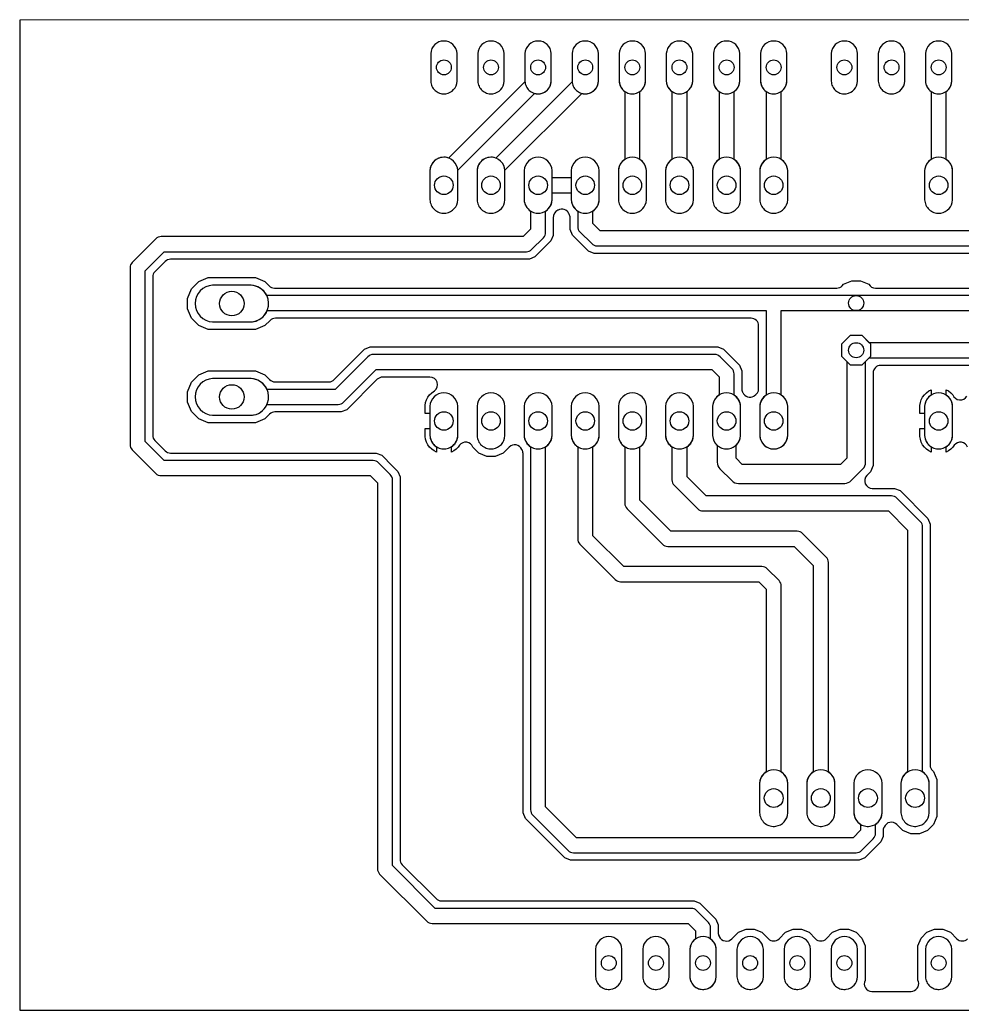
# Model space of a CAD drawing. Header units: millimetres. Extents: x 0 to 100, y 0 to 53.
# Drawn here: x 0 to 50.8, y 0 to 53.4 of the extents above; entities that cross this region are included whole.
import ezdxf

# ---------------------------------------------------------------- set-up
doc = ezdxf.new("R2010")
doc.units = ezdxf.units.MM

msp = doc.modelspace()

# ---------------------------------------------------------------- linework, layer by layer
at = {"layer": '16_copper'}
for points in [[(22.964, 49.384, 0.357806), (23.571, 50.054), (23.571, 51.546, 0.952081), (22.149, 51.546), (22.149, 50.054), (22.156, 49.984), (22.169, 49.916), (22.19, 49.849), (22.216, 49.784), (22.249, 49.723), (22.288, 49.665), (22.332, 49.611), (22.382, 49.561), (22.436, 49.517), (22.494, 49.478), (22.556, 49.445), (22.62, 49.418), (22.687, 49.398), (22.756, 49.384), (22.825, 49.378), (22.895, 49.378)], [(25.504, 49.384, 0.357806), (26.111, 50.054), (26.111, 51.546, 0.952081), (24.689, 51.546), (24.689, 50.054), (24.696, 49.984), (24.709, 49.916), (24.73, 49.849), (24.756, 49.784), (24.789, 49.723), (24.828, 49.665), (24.872, 49.611), (24.922, 49.561), (24.976, 49.517), (25.034, 49.478), (25.096, 49.445), (25.16, 49.418), (25.227, 49.398), (25.296, 49.384), (25.365, 49.378), (25.435, 49.378)], [(28.044, 49.384, 0.357806), (28.651, 50.054), (28.651, 51.546, 0.952081), (27.229, 51.546), (27.229, 50.054), (27.236, 49.984), (27.249, 49.916), (27.27, 49.849), (27.296, 49.784), (27.329, 49.723), (27.368, 49.665), (27.412, 49.611), (27.462, 49.561), (27.516, 49.517), (27.574, 49.478), (27.636, 49.445), (27.7, 49.418), (27.767, 49.398), (27.836, 49.384), (27.905, 49.378), (27.975, 49.378)], [(30.584, 49.384, 0.357806), (31.191, 50.054), (31.191, 51.546, 0.952081), (29.769, 51.546), (29.769, 50.054), (29.776, 49.984), (29.789, 49.916), (29.81, 49.849), (29.836, 49.784), (29.869, 49.723), (29.908, 49.665), (29.952, 49.611), (30.002, 49.561), (30.056, 49.517), (30.114, 49.478), (30.176, 49.445), (30.24, 49.418), (30.307, 49.398), (30.376, 49.384), (30.445, 49.378), (30.515, 49.378)], [(33.124, 49.384, 0.357806), (33.731, 50.054), (33.731, 51.546, 0.952081), (32.309, 51.546), (32.309, 50.054), (32.316, 49.984), (32.329, 49.916), (32.35, 49.849), (32.376, 49.784), (32.409, 49.723), (32.448, 49.665), (32.492, 49.611), (32.542, 49.561), (32.596, 49.517), (32.654, 49.478), (32.716, 49.445), (32.78, 49.418), (32.847, 49.398), (32.916, 49.384), (32.985, 49.378), (33.055, 49.378)], [(35.664, 49.384, 0.357806), (36.271, 50.054), (36.271, 51.546, 0.952081), (34.849, 51.546), (34.849, 50.054), (34.856, 49.984), (34.869, 49.916), (34.89, 49.849), (34.916, 49.784), (34.949, 49.723), (34.988, 49.665), (35.032, 49.611), (35.082, 49.561), (35.136, 49.517), (35.194, 49.478), (35.256, 49.445), (35.32, 49.418), (35.387, 49.398), (35.456, 49.384), (35.525, 49.378), (35.595, 49.378)], [(38.204, 49.384, 0.357806), (38.811, 50.054), (38.811, 51.546, 0.952081), (37.389, 51.546), (37.389, 50.054), (37.396, 49.984), (37.409, 49.916), (37.43, 49.849), (37.456, 49.784), (37.489, 49.723), (37.528, 49.665), (37.572, 49.611), (37.622, 49.561), (37.676, 49.517), (37.734, 49.478), (37.796, 49.445), (37.86, 49.418), (37.927, 49.398), (37.996, 49.384), (38.065, 49.378), (38.135, 49.378)], [(40.744, 49.384, 0.357806), (41.351, 50.054), (41.351, 51.546, 0.952081), (39.929, 51.546), (39.929, 50.054), (39.936, 49.984), (39.949, 49.916), (39.97, 49.849), (39.996, 49.784), (40.029, 49.723), (40.068, 49.665), (40.112, 49.611), (40.162, 49.561), (40.216, 49.517), (40.274, 49.478), (40.336, 49.445), (40.4, 49.418), (40.467, 49.398), (40.536, 49.384), (40.605, 49.378), (40.675, 49.378)], [(44.554, 49.384, 0.357806), (45.161, 50.054), (45.161, 51.546, 0.952081), (43.739, 51.546), (43.739, 50.054), (43.746, 49.984), (43.759, 49.916), (43.78, 49.849), (43.806, 49.784), (43.839, 49.723), (43.878, 49.665), (43.922, 49.611), (43.972, 49.561), (44.026, 49.517), (44.084, 49.478), (44.146, 49.445), (44.21, 49.418), (44.277, 49.398), (44.346, 49.384), (44.415, 49.378), (44.485, 49.378)], [(47.094, 49.384, 0.357806), (47.701, 50.054), (47.701, 51.546, 0.952081), (46.279, 51.546), (46.279, 50.054), (46.286, 49.984), (46.299, 49.916), (46.32, 49.849), (46.346, 49.784), (46.379, 49.723), (46.418, 49.665), (46.462, 49.611), (46.512, 49.561), (46.566, 49.517), (46.624, 49.478), (46.686, 49.445), (46.75, 49.418), (46.817, 49.398), (46.886, 49.384), (46.955, 49.378), (47.025, 49.378)], [(49.634, 49.384, 0.357806), (50.241, 50.054), (50.241, 51.546, 0.952081), (48.819, 51.546), (48.819, 50.054), (48.826, 49.984), (48.839, 49.916), (48.86, 49.849), (48.886, 49.784), (48.919, 49.723), (48.958, 49.665), (49.002, 49.611), (49.052, 49.561), (49.106, 49.517), (49.164, 49.478), (49.226, 49.445), (49.29, 49.418), (49.357, 49.398), (49.426, 49.384), (49.495, 49.378), (49.565, 49.378)], [(22.971, 42.949, 0.357806), (23.614, 43.659), (23.614, 45.241, 0.95208), (22.106, 45.241), (22.106, 43.659), (22.113, 43.585), (22.128, 43.513), (22.149, 43.442), (22.178, 43.373), (22.212, 43.308), (22.254, 43.246), (22.301, 43.189), (22.353, 43.137), (22.41, 43.09), (22.472, 43.048), (22.537, 43.014), (22.606, 42.985), (22.677, 42.964), (22.749, 42.949), (22.823, 42.942), (22.897, 42.942)], [(25.511, 42.949, 0.357806), (26.154, 43.659), (26.154, 45.241, 0.95208), (24.646, 45.241), (24.646, 43.659), (24.653, 43.585), (24.668, 43.513), (24.689, 43.442), (24.718, 43.373), (24.752, 43.308), (24.794, 43.246), (24.841, 43.189), (24.893, 43.137), (24.95, 43.09), (25.012, 43.048), (25.077, 43.014), (25.146, 42.985), (25.217, 42.964), (25.289, 42.949), (25.363, 42.942), (25.437, 42.942)], [(28.051, 42.949, 0.357806), (28.694, 43.659), (28.694, 45.241, 0.95208), (27.186, 45.241), (27.186, 43.659), (27.193, 43.585), (27.208, 43.513), (27.229, 43.442), (27.258, 43.373), (27.292, 43.308), (27.334, 43.246), (27.381, 43.189), (27.433, 43.137), (27.49, 43.09), (27.552, 43.048), (27.617, 43.014), (27.686, 42.985), (27.757, 42.964), (27.829, 42.949), (27.903, 42.942), (27.977, 42.942)], [(30.591, 42.949, 0.357806), (31.234, 43.659), (31.234, 45.241, 0.95208), (29.726, 45.241), (29.726, 43.659), (29.733, 43.585), (29.748, 43.513), (29.769, 43.442), (29.798, 43.373), (29.832, 43.308), (29.874, 43.246), (29.921, 43.189), (29.973, 43.137), (30.03, 43.09), (30.092, 43.048), (30.157, 43.014), (30.226, 42.985), (30.297, 42.964), (30.369, 42.949), (30.443, 42.942), (30.517, 42.942)], [(33.131, 42.949, 0.357806), (33.774, 43.659), (33.774, 45.241, 0.95208), (32.266, 45.241), (32.266, 43.659), (32.273, 43.585), (32.288, 43.513), (32.309, 43.442), (32.338, 43.373), (32.372, 43.308), (32.414, 43.246), (32.461, 43.189), (32.513, 43.137), (32.57, 43.09), (32.632, 43.048), (32.697, 43.014), (32.766, 42.985), (32.837, 42.964), (32.909, 42.949), (32.983, 42.942), (33.057, 42.942)], [(35.671, 42.949, 0.357806), (36.314, 43.659), (36.314, 45.241, 0.95208), (34.806, 45.241), (34.806, 43.659), (34.813, 43.585), (34.828, 43.513), (34.849, 43.442), (34.878, 43.373), (34.912, 43.308), (34.954, 43.246), (35.001, 43.189), (35.053, 43.137), (35.11, 43.09), (35.172, 43.048), (35.237, 43.014), (35.306, 42.985), (35.377, 42.964), (35.449, 42.949), (35.523, 42.942), (35.597, 42.942)], [(38.211, 42.949, 0.357806), (38.854, 43.659), (38.854, 45.241, 0.95208), (37.346, 45.241), (37.346, 43.659), (37.353, 43.585), (37.368, 43.513), (37.389, 43.442), (37.418, 43.373), (37.452, 43.308), (37.494, 43.246), (37.541, 43.189), (37.593, 43.137), (37.65, 43.09), (37.712, 43.048), (37.777, 43.014), (37.846, 42.985), (37.917, 42.964), (37.989, 42.949), (38.063, 42.942), (38.137, 42.942)], [(40.751, 42.949, 0.357806), (41.394, 43.659), (41.394, 45.241, 0.95208), (39.886, 45.241), (39.886, 43.659), (39.893, 43.585), (39.908, 43.513), (39.929, 43.442), (39.958, 43.373), (39.992, 43.308), (40.034, 43.246), (40.081, 43.189), (40.133, 43.137), (40.19, 43.09), (40.252, 43.048), (40.317, 43.014), (40.386, 42.985), (40.457, 42.964), (40.529, 42.949), (40.603, 42.942), (40.677, 42.942)], [(49.641, 42.949, 0.357806), (50.284, 43.659), (50.284, 45.241, 0.95208), (48.776, 45.241), (48.776, 43.659), (48.783, 43.585), (48.798, 43.513), (48.819, 43.442), (48.848, 43.373), (48.882, 43.308), (48.924, 43.246), (48.971, 43.189), (49.023, 43.137), (49.08, 43.09), (49.142, 43.048), (49.207, 43.014), (49.276, 42.985), (49.347, 42.964), (49.419, 42.949), (49.493, 42.942), (49.567, 42.942)], [(12.55, 37.092, 0.916332), (12.464, 39.065), (10.396, 39.065, 0.957292), (10.396, 37.084), (12.464, 37.084)], [(12.55, 32.062, 0.916332), (12.464, 34.036), (10.396, 34.036, 0.957292), (10.396, 32.055), (12.464, 32.055)], [(22.971, 30.249, 0.357806), (23.614, 30.959), (23.614, 32.541, 0.95208), (22.106, 32.541), (22.106, 30.959), (22.113, 30.885), (22.128, 30.813), (22.149, 30.742), (22.178, 30.673), (22.212, 30.608), (22.254, 30.546), (22.301, 30.489), (22.353, 30.437), (22.41, 30.39), (22.472, 30.348), (22.537, 30.314), (22.606, 30.285), (22.677, 30.264), (22.749, 30.249), (22.823, 30.242), (22.897, 30.242)], [(25.511, 30.249, 0.357806), (26.154, 30.959), (26.154, 32.541, 0.95208), (24.646, 32.541), (24.646, 30.959), (24.653, 30.885), (24.668, 30.813), (24.689, 30.742), (24.718, 30.673), (24.752, 30.608), (24.794, 30.546), (24.841, 30.489), (24.893, 30.437), (24.95, 30.39), (25.012, 30.348), (25.077, 30.314), (25.146, 30.285), (25.217, 30.264), (25.289, 30.249), (25.363, 30.242), (25.437, 30.242)], [(28.051, 30.249, 0.357806), (28.694, 30.959), (28.694, 32.541, 0.95208), (27.186, 32.541), (27.186, 30.959), (27.193, 30.885), (27.208, 30.813), (27.229, 30.742), (27.258, 30.673), (27.292, 30.608), (27.334, 30.546), (27.381, 30.489), (27.433, 30.437), (27.49, 30.39), (27.552, 30.348), (27.617, 30.314), (27.686, 30.285), (27.757, 30.264), (27.829, 30.249), (27.903, 30.242), (27.977, 30.242)], [(30.591, 30.249, 0.357806), (31.234, 30.959), (31.234, 32.541, 0.95208), (29.726, 32.541), (29.726, 30.959), (29.733, 30.885), (29.748, 30.813), (29.769, 30.742), (29.798, 30.673), (29.832, 30.608), (29.874, 30.546), (29.921, 30.489), (29.973, 30.437), (30.03, 30.39), (30.092, 30.348), (30.157, 30.314), (30.226, 30.285), (30.297, 30.264), (30.369, 30.249), (30.443, 30.242), (30.517, 30.242)], [(33.131, 30.249, 0.357806), (33.774, 30.959), (33.774, 32.541, 0.95208), (32.266, 32.541), (32.266, 30.959), (32.273, 30.885), (32.288, 30.813), (32.309, 30.742), (32.338, 30.673), (32.372, 30.608), (32.414, 30.546), (32.461, 30.489), (32.513, 30.437), (32.57, 30.39), (32.632, 30.348), (32.697, 30.314), (32.766, 30.285), (32.837, 30.264), (32.909, 30.249), (32.983, 30.242), (33.057, 30.242)], [(35.671, 30.249, 0.357806), (36.314, 30.959), (36.314, 32.541, 0.95208), (34.806, 32.541), (34.806, 30.959), (34.813, 30.885), (34.828, 30.813), (34.849, 30.742), (34.878, 30.673), (34.912, 30.608), (34.954, 30.546), (35.001, 30.489), (35.053, 30.437), (35.11, 30.39), (35.172, 30.348), (35.237, 30.314), (35.306, 30.285), (35.377, 30.264), (35.449, 30.249), (35.523, 30.242), (35.597, 30.242)], [(38.211, 30.249, 0.357806), (38.854, 30.959), (38.854, 32.541, 0.95208), (37.346, 32.541), (37.346, 30.959), (37.353, 30.885), (37.368, 30.813), (37.389, 30.742), (37.418, 30.673), (37.452, 30.608), (37.494, 30.546), (37.541, 30.489), (37.593, 30.437), (37.65, 30.39), (37.712, 30.348), (37.777, 30.314), (37.846, 30.285), (37.917, 30.264), (37.989, 30.249), (38.063, 30.242), (38.137, 30.242)], [(40.751, 30.249, 0.357806), (41.394, 30.959), (41.394, 32.541, 0.95208), (39.886, 32.541), (39.886, 30.959), (39.893, 30.885), (39.908, 30.813), (39.929, 30.742), (39.958, 30.673), (39.992, 30.608), (40.034, 30.546), (40.081, 30.489), (40.133, 30.437), (40.19, 30.39), (40.252, 30.348), (40.317, 30.314), (40.386, 30.285), (40.457, 30.264), (40.529, 30.249), (40.603, 30.242), (40.677, 30.242)], [(49.641, 30.249, 0.357806), (50.284, 30.959), (50.284, 32.541, 0.95208), (48.776, 32.541), (48.776, 30.959), (48.783, 30.885), (48.798, 30.813), (48.819, 30.742), (48.848, 30.673), (48.882, 30.608), (48.924, 30.546), (48.971, 30.489), (49.023, 30.437), (49.08, 30.39), (49.142, 30.348), (49.207, 30.314), (49.276, 30.285), (49.347, 30.264), (49.419, 30.249), (49.493, 30.242), (49.567, 30.242)], [(40.752, 9.913, 0.357806), (41.402, 10.631), (41.402, 12.229, 0.95208), (39.878, 12.229), (39.878, 10.631), (39.885, 10.556), (39.9, 10.483), (39.922, 10.411), (39.95, 10.342), (39.986, 10.276), (40.027, 10.214), (40.075, 10.156), (40.128, 10.103), (40.186, 10.055), (40.248, 10.014), (40.314, 9.978), (40.383, 9.95), (40.455, 9.928), (40.528, 9.913), (40.603, 9.906), (40.677, 9.906)], [(43.292, 9.913, 0.357806), (43.942, 10.631), (43.942, 12.229, 0.95208), (42.418, 12.229), (42.418, 10.631), (42.425, 10.556), (42.44, 10.483), (42.462, 10.411), (42.49, 10.342), (42.526, 10.276), (42.567, 10.214), (42.615, 10.156), (42.668, 10.103), (42.726, 10.055), (42.788, 10.014), (42.854, 9.978), (42.923, 9.95), (42.995, 9.928), (43.068, 9.913), (43.143, 9.906), (43.217, 9.906)], [(45.832, 9.913, 0.357806), (46.482, 10.631), (46.482, 12.229, 0.95208), (44.958, 12.229), (44.958, 10.631), (44.965, 10.556), (44.98, 10.483), (45.002, 10.411), (45.03, 10.342), (45.066, 10.276), (45.107, 10.214), (45.155, 10.156), (45.208, 10.103), (45.266, 10.055), (45.328, 10.014), (45.394, 9.978), (45.463, 9.95), (45.535, 9.928), (45.608, 9.913), (45.683, 9.906), (45.757, 9.906)], [(48.372, 9.913, 0.357806), (49.022, 10.631), (49.022, 12.229, 0.95208), (47.498, 12.229), (47.498, 10.631), (47.505, 10.556), (47.52, 10.483), (47.542, 10.411), (47.57, 10.342), (47.606, 10.276), (47.647, 10.214), (47.695, 10.156), (47.748, 10.103), (47.806, 10.055), (47.868, 10.014), (47.934, 9.978), (48.003, 9.95), (48.075, 9.928), (48.148, 9.913), (48.223, 9.906), (48.297, 9.906)], [(31.854, 1.124, 0.357806), (32.461, 1.794), (32.461, 3.286, 0.952081), (31.039, 3.286), (31.039, 1.794), (31.046, 1.724), (31.059, 1.656), (31.08, 1.589), (31.106, 1.524), (31.139, 1.463), (31.178, 1.405), (31.222, 1.351), (31.272, 1.301), (31.326, 1.257), (31.384, 1.218), (31.446, 1.185), (31.51, 1.158), (31.577, 1.138), (31.646, 1.124), (31.715, 1.118), (31.785, 1.118)], [(34.394, 1.124, 0.357806), (35.001, 1.794), (35.001, 3.286, 0.952081), (33.579, 3.286), (33.579, 1.794), (33.586, 1.724), (33.599, 1.656), (33.62, 1.589), (33.646, 1.524), (33.679, 1.463), (33.718, 1.405), (33.762, 1.351), (33.812, 1.301), (33.866, 1.257), (33.924, 1.218), (33.986, 1.185), (34.05, 1.158), (34.117, 1.138), (34.186, 1.124), (34.255, 1.118), (34.325, 1.118)], [(36.934, 1.124, 0.357806), (37.541, 1.794), (37.541, 3.286, 0.952081), (36.119, 3.286), (36.119, 1.794), (36.126, 1.724), (36.139, 1.656), (36.16, 1.589), (36.186, 1.524), (36.219, 1.463), (36.258, 1.405), (36.302, 1.351), (36.352, 1.301), (36.406, 1.257), (36.464, 1.218), (36.526, 1.185), (36.59, 1.158), (36.657, 1.138), (36.726, 1.124), (36.795, 1.118), (36.865, 1.118)], [(39.474, 1.124, 0.357806), (40.081, 1.794), (40.081, 3.286, 0.952081), (38.659, 3.286), (38.659, 1.794), (38.666, 1.724), (38.679, 1.656), (38.7, 1.589), (38.726, 1.524), (38.759, 1.463), (38.798, 1.405), (38.842, 1.351), (38.892, 1.301), (38.946, 1.257), (39.004, 1.218), (39.066, 1.185), (39.13, 1.158), (39.197, 1.138), (39.266, 1.124), (39.335, 1.118), (39.405, 1.118)], [(42.014, 1.124, 0.357806), (42.621, 1.794), (42.621, 3.286, 0.952081), (41.199, 3.286), (41.199, 1.794), (41.206, 1.724), (41.219, 1.656), (41.24, 1.589), (41.266, 1.524), (41.299, 1.463), (41.338, 1.405), (41.382, 1.351), (41.432, 1.301), (41.486, 1.257), (41.544, 1.218), (41.606, 1.185), (41.67, 1.158), (41.737, 1.138), (41.806, 1.124), (41.875, 1.118), (41.945, 1.118)], [(44.554, 1.124, 0.357806), (45.161, 1.794), (45.161, 3.286, 0.952081), (43.739, 3.286), (43.739, 1.794), (43.746, 1.724), (43.759, 1.656), (43.78, 1.589), (43.806, 1.524), (43.839, 1.463), (43.878, 1.405), (43.922, 1.351), (43.972, 1.301), (44.026, 1.257), (44.084, 1.218), (44.146, 1.185), (44.21, 1.158), (44.277, 1.138), (44.346, 1.124), (44.415, 1.118), (44.485, 1.118)], [(49.634, 1.124, 0.357806), (50.241, 1.794), (50.241, 3.286, 0.952081), (48.819, 3.286), (48.819, 1.794), (48.826, 1.724), (48.839, 1.656), (48.86, 1.589), (48.886, 1.524), (48.919, 1.463), (48.958, 1.405), (49.002, 1.351), (49.052, 1.301), (49.106, 1.257), (49.164, 1.218), (49.226, 1.185), (49.29, 1.158), (49.357, 1.138), (49.426, 1.124), (49.495, 1.118), (49.565, 1.118)]]:
    msp.add_lwpolyline(points, format="xyb", close=True, dxfattribs=at)
msp.add_lwpolyline([(45.872, 35.234), (45.872, 35.886), (45.411, 36.347), (44.759, 36.347), (44.298, 35.886), (44.298, 35.234), (44.759, 34.773), (45.411, 34.773)], close=True, dxfattribs=at)
at = {"layer": '1_copper'}
for points in [[(22.971, 42.949, 0.357806), (23.614, 43.659), (23.614, 45.241), (23.612, 45.262), (27.752, 49.403, 0.479583), (28.651, 50.054), (28.651, 51.546, 0.952081), (27.229, 51.546), (27.229, 50.054), (27.231, 50.031), (23.115, 45.915, 0.503587), (22.106, 45.241), (22.106, 43.659), (22.113, 43.585), (22.128, 43.513), (22.149, 43.442), (22.178, 43.373), (22.212, 43.308), (22.254, 43.246), (22.301, 43.189), (22.353, 43.137), (22.41, 43.09), (22.472, 43.048), (22.537, 43.014), (22.606, 42.985), (22.677, 42.964), (22.749, 42.949), (22.823, 42.942), (22.897, 42.942)], [(22.964, 49.384, 0.357806), (23.571, 50.054), (23.571, 51.546, 0.952081), (22.149, 51.546), (22.149, 50.054), (22.156, 49.984), (22.169, 49.916), (22.19, 49.849), (22.216, 49.784), (22.249, 49.723), (22.288, 49.665), (22.332, 49.611), (22.382, 49.561), (22.436, 49.517), (22.494, 49.478), (22.556, 49.445), (22.62, 49.418), (22.687, 49.398), (22.756, 49.384), (22.825, 49.378), (22.895, 49.378)], [(25.511, 42.949, 0.357806), (26.154, 43.659), (26.154, 45.241), (26.152, 45.262), (30.292, 49.403, 0.479583), (31.191, 50.054), (31.191, 51.546, 0.952081), (29.769, 51.546), (29.769, 50.054), (29.771, 50.031), (25.655, 45.915, 0.503587), (24.646, 45.241), (24.646, 43.659), (24.653, 43.585), (24.668, 43.513), (24.689, 43.442), (24.718, 43.373), (24.752, 43.308), (24.794, 43.246), (24.841, 43.189), (24.893, 43.137), (24.95, 43.09), (25.012, 43.048), (25.077, 43.014), (25.146, 42.985), (25.217, 42.964), (25.289, 42.949), (25.363, 42.942), (25.437, 42.942)], [(25.504, 49.384, 0.357806), (26.111, 50.054), (26.111, 51.546, 0.952081), (24.689, 51.546), (24.689, 50.054), (24.696, 49.984), (24.709, 49.916), (24.73, 49.849), (24.756, 49.784), (24.789, 49.723), (24.828, 49.665), (24.872, 49.611), (24.922, 49.561), (24.976, 49.517), (25.034, 49.478), (25.096, 49.445), (25.16, 49.418), (25.227, 49.398), (25.296, 49.384), (25.365, 49.378), (25.435, 49.378)], [(33.131, 42.949, 0.357806), (33.774, 43.659), (33.774, 45.241, 0.242756), (33.426, 45.839), (33.426, 49.505, 0.232454), (33.731, 50.054), (33.731, 51.546, 0.952081), (32.309, 51.546), (32.309, 50.054, 0.232454), (32.614, 49.505), (32.614, 45.839, 0.242756), (32.266, 45.241), (32.266, 43.659), (32.273, 43.585), (32.288, 43.513), (32.309, 43.442), (32.338, 43.373), (32.372, 43.308), (32.414, 43.246), (32.461, 43.189), (32.513, 43.137), (32.57, 43.09), (32.632, 43.048), (32.697, 43.014), (32.766, 42.985), (32.837, 42.964), (32.909, 42.949), (32.983, 42.942), (33.057, 42.942)], [(35.671, 42.949, 0.357806), (36.314, 43.659), (36.314, 45.241, 0.242756), (35.966, 45.839), (35.966, 49.505, 0.232454), (36.271, 50.054), (36.271, 51.546, 0.952081), (34.849, 51.546), (34.849, 50.054, 0.232454), (35.154, 49.505), (35.154, 45.839, 0.242756), (34.806, 45.241), (34.806, 43.659), (34.813, 43.585), (34.828, 43.513), (34.849, 43.442), (34.878, 43.373), (34.912, 43.308), (34.954, 43.246), (35.001, 43.189), (35.053, 43.137), (35.11, 43.09), (35.172, 43.048), (35.237, 43.014), (35.306, 42.985), (35.377, 42.964), (35.449, 42.949), (35.523, 42.942), (35.597, 42.942)], [(38.211, 42.949, 0.357806), (38.854, 43.659), (38.854, 45.241, 0.242756), (38.506, 45.839), (38.506, 49.505, 0.232454), (38.811, 50.054), (38.811, 51.546, 0.952081), (37.389, 51.546), (37.389, 50.054, 0.232454), (37.694, 49.505), (37.694, 45.839, 0.242756), (37.346, 45.241), (37.346, 43.659), (37.353, 43.585), (37.368, 43.513), (37.389, 43.442), (37.418, 43.373), (37.452, 43.308), (37.494, 43.246), (37.541, 43.189), (37.593, 43.137), (37.65, 43.09), (37.712, 43.048), (37.777, 43.014), (37.846, 42.985), (37.917, 42.964), (37.989, 42.949), (38.063, 42.942), (38.137, 42.942)], [(40.751, 42.949, 0.357806), (41.394, 43.659), (41.394, 45.241, 0.242756), (41.046, 45.839), (41.046, 49.505, 0.232454), (41.351, 50.054), (41.351, 51.546, 0.952081), (39.929, 51.546), (39.929, 50.054, 0.232454), (40.234, 49.505), (40.234, 45.839, 0.242756), (39.886, 45.241), (39.886, 43.659), (39.893, 43.585), (39.908, 43.513), (39.929, 43.442), (39.958, 43.373), (39.992, 43.308), (40.034, 43.246), (40.081, 43.189), (40.133, 43.137), (40.19, 43.09), (40.252, 43.048), (40.317, 43.014), (40.386, 42.985), (40.457, 42.964), (40.529, 42.949), (40.603, 42.942), (40.677, 42.942)], [(44.554, 49.384, 0.357806), (45.161, 50.054), (45.161, 51.546, 0.952081), (43.739, 51.546), (43.739, 50.054), (43.746, 49.984), (43.759, 49.916), (43.78, 49.849), (43.806, 49.784), (43.839, 49.723), (43.878, 49.665), (43.922, 49.611), (43.972, 49.561), (44.026, 49.517), (44.084, 49.478), (44.146, 49.445), (44.21, 49.418), (44.277, 49.398), (44.346, 49.384), (44.415, 49.378), (44.485, 49.378)], [(47.094, 49.384, 0.357806), (47.701, 50.054), (47.701, 51.546, 0.952081), (46.279, 51.546), (46.279, 50.054), (46.286, 49.984), (46.299, 49.916), (46.32, 49.849), (46.346, 49.784), (46.379, 49.723), (46.418, 49.665), (46.462, 49.611), (46.512, 49.561), (46.566, 49.517), (46.624, 49.478), (46.686, 49.445), (46.75, 49.418), (46.817, 49.398), (46.886, 49.384), (46.955, 49.378), (47.025, 49.378)], [(49.641, 42.949, 0.357806), (50.284, 43.659), (50.284, 45.241, 0.242756), (49.936, 45.839), (49.936, 49.505, 0.232454), (50.241, 50.054), (50.241, 51.546, 0.952081), (48.819, 51.546), (48.819, 50.054, 0.232454), (49.124, 49.505), (49.124, 45.839, 0.242756), (48.776, 45.241), (48.776, 43.659), (48.783, 43.585), (48.798, 43.513), (48.819, 43.442), (48.848, 43.373), (48.882, 43.308), (48.924, 43.246), (48.971, 43.189), (49.023, 43.137), (49.08, 43.09), (49.142, 43.048), (49.207, 43.014), (49.276, 42.985), (49.347, 42.964), (49.419, 42.949), (49.493, 42.942), (49.567, 42.942)], [(25.511, 30.249, 0.357806), (26.154, 30.959), (26.154, 32.541, 0.95208), (24.646, 32.541), (24.646, 30.959), (24.653, 30.885), (24.668, 30.813), (24.689, 30.742), (24.718, 30.673), (24.752, 30.608), (24.794, 30.546), (24.841, 30.489), (24.893, 30.437), (24.95, 30.39), (25.012, 30.348), (25.077, 30.314), (25.146, 30.285), (25.217, 30.264), (25.289, 30.249), (25.363, 30.242), (25.437, 30.242)], [(45.085, 8.484, 0.19886), (45.372, 8.603), (46.007, 9.238, 0.198912), (46.126, 9.525), (46.126, 10.023, 0.244558), (46.482, 10.631), (46.482, 12.229, 0.95208), (44.958, 12.229), (44.958, 10.631, 0.244558), (45.314, 10.023), (45.314, 9.693), (44.917, 9.296), (30.013, 9.296), (28.346, 10.963), (28.346, 30.361, 0.242756), (28.694, 30.959), (28.694, 32.541, 0.95208), (27.186, 32.541), (27.186, 30.959, 0.242756), (27.534, 30.361), (27.534, 10.795, 0.198912), (27.653, 10.508), (29.558, 8.603, 0.198912), (29.845, 8.484), (45.085, 8.484)], [(40.752, 9.913, 0.357806), (41.402, 10.631), (41.402, 12.229, 0.244558), (41.046, 12.837), (41.046, 22.86, 0.198912), (40.927, 23.147), (40.292, 23.782, 0.198912), (40.005, 23.901), (32.553, 23.901), (30.886, 25.568), (30.886, 30.361, 0.242756), (31.234, 30.959), (31.234, 32.541, 0.95208), (29.726, 32.541), (29.726, 30.959, 0.242756), (30.074, 30.361), (30.074, 25.4, 0.198912), (30.193, 25.113), (32.098, 23.208, 0.198912), (32.385, 23.089), (39.837, 23.089), (40.234, 22.692), (40.234, 12.837, 0.244558), (39.878, 12.229), (39.878, 10.631), (39.885, 10.556), (39.9, 10.483), (39.922, 10.411), (39.95, 10.342), (39.986, 10.276), (40.027, 10.214), (40.075, 10.156), (40.128, 10.103), (40.186, 10.055), (40.248, 10.014), (40.314, 9.978), (40.383, 9.95), (40.455, 9.928), (40.528, 9.913), (40.603, 9.906), (40.677, 9.906)], [(43.292, 9.913, 0.357806), (43.942, 10.631), (43.942, 12.229, 0.244558), (43.586, 12.837), (43.586, 24.13, 0.198912), (43.467, 24.417), (42.197, 25.687, 0.198912), (41.91, 25.806), (35.093, 25.806), (33.426, 27.473), (33.426, 30.361, 0.242756), (33.774, 30.959), (33.774, 32.541, 0.95208), (32.266, 32.541), (32.266, 30.959, 0.242756), (32.614, 30.361), (32.614, 27.305, 0.198912), (32.733, 27.018), (34.638, 25.113, 0.198912), (34.925, 24.994), (41.742, 24.994), (42.774, 23.962), (42.774, 12.837, 0.244558), (42.418, 12.229), (42.418, 10.631), (42.425, 10.556), (42.44, 10.483), (42.462, 10.411), (42.49, 10.342), (42.526, 10.276), (42.567, 10.214), (42.615, 10.156), (42.668, 10.103), (42.726, 10.055), (42.788, 10.014), (42.854, 9.978), (42.923, 9.95), (42.995, 9.928), (43.068, 9.913), (43.143, 9.906), (43.217, 9.906)], [(48.372, 9.913, 0.357806), (49.022, 10.631), (49.022, 12.229, 0.244558), (48.666, 12.837), (48.666, 26.035, 0.198912), (48.547, 26.322), (47.277, 27.592, 0.198912), (46.99, 27.711), (36.998, 27.711), (35.966, 28.743), (35.966, 30.361, 0.242756), (36.314, 30.959), (36.314, 32.541, 0.95208), (34.806, 32.541), (34.806, 30.959, 0.242756), (35.154, 30.361), (35.154, 28.575, 0.198912), (35.273, 28.288), (36.543, 27.018, 0.198912), (36.83, 26.899), (46.822, 26.899), (47.854, 25.867), (47.854, 12.837, 0.244558), (47.498, 12.229), (47.498, 10.631), (47.505, 10.556), (47.52, 10.483), (47.542, 10.411), (47.57, 10.342), (47.606, 10.276), (47.647, 10.214), (47.695, 10.156), (47.748, 10.103), (47.806, 10.055), (47.868, 10.014), (47.934, 9.978), (48.003, 9.95), (48.075, 9.928), (48.148, 9.913), (48.223, 9.906), (48.297, 9.906)], [(48.522, 32.156), (48.522, 32.583), (48.547, 32.74), (48.596, 32.891), (48.668, 33.032), (48.761, 33.161), (48.873, 33.273), (49.002, 33.366), (49.124, 33.428), (49.124, 33.139, 0.242748), (48.776, 32.541), (48.776, 32.156)], [(22.332, 30.134), (22.203, 30.227), (22.091, 30.339), (21.998, 30.468), (21.926, 30.609), (21.877, 30.76), (21.852, 30.917), (21.852, 31.344), (22.106, 31.344), (22.106, 30.959, 0.242748), (22.454, 30.361), (22.454, 30.072)], [(49.002, 30.134), (48.873, 30.227), (48.761, 30.339), (48.668, 30.468), (48.596, 30.609), (48.547, 30.76), (48.522, 30.917), (48.522, 31.344), (48.776, 31.344), (48.776, 30.959, 0.242748), (49.124, 30.361), (49.124, 30.072)], [(31.854, 1.124, 0.357806), (32.461, 1.794), (32.461, 3.286, 0.952081), (31.039, 3.286), (31.039, 1.794), (31.046, 1.724), (31.059, 1.656), (31.08, 1.589), (31.106, 1.524), (31.139, 1.463), (31.178, 1.405), (31.222, 1.351), (31.272, 1.301), (31.326, 1.257), (31.384, 1.218), (31.446, 1.185), (31.51, 1.158), (31.577, 1.138), (31.646, 1.124), (31.715, 1.118), (31.785, 1.118)], [(34.394, 1.124, 0.357806), (35.001, 1.794), (35.001, 3.286, 0.952081), (33.579, 3.286), (33.579, 1.794), (33.586, 1.724), (33.599, 1.656), (33.62, 1.589), (33.646, 1.524), (33.679, 1.463), (33.718, 1.405), (33.762, 1.351), (33.812, 1.301), (33.866, 1.257), (33.924, 1.218), (33.986, 1.185), (34.05, 1.158), (34.117, 1.138), (34.186, 1.124), (34.255, 1.118), (34.325, 1.118)], [(39.474, 1.124, 0.357806), (40.081, 1.794), (40.081, 3.286, 0.952081), (38.659, 3.286), (38.659, 1.794), (38.666, 1.724), (38.679, 1.656), (38.7, 1.589), (38.726, 1.524), (38.759, 1.463), (38.798, 1.405), (38.842, 1.351), (38.892, 1.301), (38.946, 1.257), (39.004, 1.218), (39.066, 1.185), (39.13, 1.158), (39.197, 1.138), (39.266, 1.124), (39.335, 1.118), (39.405, 1.118)], [(42.014, 1.124, 0.357806), (42.621, 1.794), (42.621, 3.286, 0.952081), (41.199, 3.286), (41.199, 1.794), (41.206, 1.724), (41.219, 1.656), (41.24, 1.589), (41.266, 1.524), (41.299, 1.463), (41.338, 1.405), (41.382, 1.351), (41.432, 1.301), (41.486, 1.257), (41.544, 1.218), (41.606, 1.185), (41.67, 1.158), (41.737, 1.138), (41.806, 1.124), (41.875, 1.118), (41.945, 1.118)], [(44.554, 1.124, 0.357806), (45.161, 1.794), (45.161, 3.286, 0.952081), (43.739, 3.286), (43.739, 1.794), (43.746, 1.724), (43.759, 1.656), (43.78, 1.589), (43.806, 1.524), (43.839, 1.463), (43.878, 1.405), (43.922, 1.351), (43.972, 1.301), (44.026, 1.257), (44.084, 1.218), (44.146, 1.185), (44.21, 1.158), (44.277, 1.138), (44.346, 1.124), (44.415, 1.118), (44.485, 1.118)], [(49.634, 1.124, 0.357806), (50.241, 1.794), (50.241, 3.286, 0.952081), (48.819, 3.286), (48.819, 1.794), (48.826, 1.724), (48.839, 1.656), (48.86, 1.589), (48.886, 1.524), (48.919, 1.463), (48.958, 1.405), (49.002, 1.351), (49.052, 1.301), (49.106, 1.257), (49.164, 1.218), (49.226, 1.185), (49.29, 1.158), (49.357, 1.138), (49.426, 1.124), (49.495, 1.118), (49.565, 1.118)]]:
    msp.add_lwpolyline(points, format="xyb", close=True, dxfattribs=at)
for points in [[(53.807, 41.999), (31.283, 41.999), (30.886, 42.396), (30.886, 43.061, 0.242756), (31.234, 43.659), (31.234, 45.241, 0.95208), (29.726, 45.241), (29.726, 44.856), (28.694, 44.856), (28.694, 45.241, 0.95208), (27.186, 45.241), (27.186, 43.659, 0.242756), (27.534, 43.061), (27.534, 42.078), (27.137, 41.681), (7.62, 41.681, 0.198912), (7.333, 41.562), (6.063, 40.292, 0.198912), (5.944, 40.005), (5.944, 30.48, 0.198912), (6.063, 30.193), (7.333, 28.923, 0.198912), (7.62, 28.804), (18.882, 28.804), (19.279, 28.407), (19.279, 7.62, 0.198912), (19.398, 7.333), (21.938, 4.793, 0.198912), (22.225, 4.674), (36.027, 4.674), (36.424, 4.277), (36.424, 3.835, 0.232454), (36.119, 3.286), (36.119, 1.794, 0.952081), (37.541, 1.794), (37.541, 3.286, 0.232454), (37.236, 3.835), (37.236, 4.445, 0.198912), (37.117, 4.732), (36.482, 5.367, 0.198912), (36.195, 5.486), (22.393, 5.486), (20.091, 7.788), (20.091, 28.575, 0.198912), (19.972, 28.862), (19.337, 29.497, 0.198912), (19.05, 29.616), (7.788, 29.616), (6.756, 30.648), (6.756, 39.837), (7.788, 40.869), (27.305, 40.869, 0.198912), (27.592, 40.988), (28.227, 41.623, 0.198912), (28.346, 41.91), (28.346, 43.061, 0.242756), (28.694, 43.659), (28.694, 44.044), (29.726, 44.044), (29.726, 43.659, 0.242756), (30.074, 43.061), (30.074, 42.227, 0.198912), (30.193, 41.94), (30.828, 41.305, 0.198912), (31.115, 41.186), (53.975, 41.186, 0.198912)], [(54.137, 40.78), (30.953, 40.78), (30.655, 40.903), (29.791, 41.767), (29.667, 42.066), (29.667, 42.699, 0.124768), (29.618, 42.893), (29.603, 42.917, 0.442479), (29.016, 43.108), (29.002, 43.099, 0.308277), (28.753, 42.699), (28.753, 41.748), (28.629, 41.45), (27.765, 40.586), (27.467, 40.462), (8.125, 40.462, 0.198912), (7.838, 40.343), (7.282, 39.787, 0.198912), (7.163, 39.5), (7.163, 30.985, 0.198912), (7.282, 30.698), (7.838, 30.142, 0.198912), (8.125, 30.023), (19.212, 30.023), (19.51, 29.899), (20.088, 29.321), (20.088, 29.321), (20.374, 29.035), (20.498, 28.737), (20.498, 8.125, 0.198912), (20.617, 7.838), (22.443, 6.012, 0.198912), (22.73, 5.893), (36.357, 5.893), (36.655, 5.769), (37.519, 4.905), (37.643, 4.607), (37.643, 4.187, 0.124776), (37.692, 3.994), (37.708, 3.968, 0.530517), (38.387, 3.849), (38.737, 4.199), (39.148, 4.369), (39.592, 4.369), (40.003, 4.199), (40.353, 3.849, 0.414215), (40.927, 3.849), (41.277, 4.199), (41.688, 4.369), (42.132, 4.369), (42.543, 4.199), (42.893, 3.849, 0.414215), (43.467, 3.849), (43.817, 4.199), (44.228, 4.369), (44.672, 4.369), (45.083, 4.199), (45.397, 3.884), (45.568, 3.474), (45.568, 1.607, 0.559184), (45.931, 1.016), (48.049, 1.016, 0.501841), (48.438, 1.538), (48.427, 1.568, 0.02417), (48.412, 1.607), (48.412, 3.474), (48.583, 3.884), (48.897, 4.199), (49.308, 4.369), (49.752, 4.369), (50.163, 4.199), (50.513, 3.849, 0.414215), (51.087, 3.849)], [(63.551, 34.747), (46.406, 34.747, 0.414214), (45.999, 34.341), (45.999, 29.346), (45.86, 29.01), (45.662, 28.812, 0.668181), (45.95, 28.118), (47.152, 28.118), (47.45, 27.994), (48.949, 26.495), (49.073, 26.197), (49.073, 13.2, 0.198915), (49.192, 12.913), (49.251, 12.854), (49.428, 12.424), (49.428, 10.436), (49.251, 10.006), (48.922, 9.677), (48.492, 9.5), (48.028, 9.5), (47.598, 9.677), (47.277, 9.998, 0.540487), (46.59, 9.868), (46.578, 9.846, 0.119308), (46.533, 9.66), (46.533, 9.363), (46.409, 9.065), (45.545, 8.201), (45.247, 8.077), (29.683, 8.077), (29.385, 8.201), (27.251, 10.335), (27.127, 10.633), (27.127, 29.999, 0.124776), (27.078, 30.193), (27.064, 30.215, 0.533646), (26.383, 30.338), (26.057, 30.012), (25.631, 29.836), (25.169, 29.836), (24.743, 30.012), (24.416, 30.339, 0.604323), (23.704, 30.442), (23.629, 30.339), (23.517, 30.227), (23.388, 30.134), (23.266, 30.072), (23.266, 30.361, 0.242751), (23.614, 30.959), (23.614, 32.541, 0.95208), (22.106, 32.541), (22.106, 32.156), (21.852, 32.156), (21.852, 32.583), (21.877, 32.74), (21.926, 32.891), (21.998, 33.032), (22.091, 33.161), (22.203, 33.273), (22.347, 33.377, 0.726547), (22.108, 34.112), (19.555, 34.112, 0.198912), (19.268, 33.993), (17.631, 32.356), (17.332, 32.233), (13.752, 32.233, 0.198912), (13.464, 32.114), (13.212, 31.861), (12.698, 31.648), (10.162, 31.648), (9.648, 31.861), (9.255, 32.254), (9.042, 32.768), (9.042, 33.323), (9.255, 33.837), (9.648, 34.23), (10.162, 34.442), (12.698, 34.442), (13.212, 34.23), (13.464, 33.977, 0.198912), (13.752, 33.858), (16.665, 33.858, 0.198912), (16.953, 33.977), (18.59, 35.614), (18.888, 35.738), (37.627, 35.738), (37.925, 35.614), (38.789, 34.75), (38.913, 34.452), (38.913, 33.501, 0.124776), (38.962, 33.307), (38.976, 33.284, 0.442943), (39.564, 33.092), (39.578, 33.101, 0.308287), (39.827, 33.501), (39.827, 36.881, 0.414214), (39.421, 37.287), (13.777, 37.287, 0.198914), (13.49, 37.168), (13.212, 36.89), (12.698, 36.678), (10.162, 36.678), (9.648, 36.89), (9.255, 37.283), (9.042, 37.797), (9.042, 38.352), (9.255, 38.866), (9.648, 39.259), (10.162, 39.472), (12.698, 39.472), (13.212, 39.259), (13.439, 39.032, 0.198914), (13.726, 38.913), (44.041, 38.913, 0.198912), (44.329, 39.032), (44.409, 39.112), (44.848, 39.294), (45.322, 39.294), (45.761, 39.112, 0.270749), (46.129, 38.913), (66.202, 38.913)], [(66.04, 38.506), (13.312, 38.506, 0.27573), (12.464, 39.065), (10.396, 39.065, 0.957292), (10.396, 37.084), (12.464, 37.084, 0.291005), (13.336, 37.694), (40.234, 37.694), (40.234, 33.139, 0.242756), (39.886, 32.541), (39.886, 30.959, 0.95208), (41.394, 30.959), (41.394, 32.541, 0.242756), (41.046, 33.139), (41.046, 37.694), (65.872, 37.694)], [(64.135, 35.966), (45.792, 35.966), (45.411, 36.347), (44.759, 36.347), (44.298, 35.886), (44.298, 35.234), (44.577, 34.954), (44.577, 29.738), (44.24, 29.401), (38.945, 29.401), (38.608, 29.738), (38.608, 30.438, 0.19841), (38.854, 30.959), (38.854, 32.541, 0.242756), (38.506, 33.139), (38.506, 34.29, 0.198912), (38.387, 34.577), (37.752, 35.212, 0.198912), (37.465, 35.331), (19.05, 35.331, 0.198912), (18.763, 35.212), (17.002, 33.452), (13.324, 33.452, 0.283355), (12.464, 34.036), (10.396, 34.036, 0.957292), (10.396, 32.055), (12.464, 32.055, 0.283355), (13.324, 32.639), (17.17, 32.639, 0.198912), (17.458, 32.758), (19.218, 34.519), (37.297, 34.519), (37.694, 34.122), (37.694, 33.139, 0.242756), (37.346, 32.541), (37.346, 30.959, 0.19841), (37.592, 30.438), (37.592, 29.527, 0.198912), (37.741, 29.168), (38.376, 28.533, 0.198912), (38.735, 28.385), (44.45, 28.385), (44.471, 28.386, 0.187977), (44.809, 28.533), (45.444, 29.168, 0.198912), (45.593, 29.527), (45.593, 34.954), (45.792, 35.154), (63.967, 35.154)], [(51.086, 30.339, 0.604335), (50.374, 30.442), (50.299, 30.339), (50.187, 30.227), (50.058, 30.134), (49.936, 30.072), (49.936, 30.361, 0.242751), (50.284, 30.959), (50.284, 32.541, 0.242751), (49.936, 33.139), (49.936, 33.428), (50.058, 33.366), (50.187, 33.273), (50.299, 33.161, 0.643756), (51.053, 33.092)]]:
    msp.add_lwpolyline(points, format="xyb", dxfattribs=at)
at = {"layer": 'drills_PTH'}
for centre, radius in [((22.86, 50.8), 0.4), ((25.4, 50.8), 0.4), ((27.94, 50.8), 0.4), ((30.48, 50.8), 0.4), ((33.02, 50.8), 0.4), ((35.56, 50.8), 0.4), ((38.1, 50.8), 0.4), ((40.64, 50.8), 0.4), ((44.45, 50.8), 0.4), ((46.99, 50.8), 0.4), ((49.53, 50.8), 0.4), ((22.86, 44.45), 0.5), ((25.4, 44.45), 0.5), ((27.94, 44.45), 0.5), ((30.48, 44.45), 0.5), ((33.02, 44.45), 0.5), ((35.56, 44.45), 0.5), ((38.1, 44.45), 0.5), ((40.64, 44.45), 0.5), ((49.53, 44.45), 0.5), ((11.43, 38.075), 0.66), ((45.085, 38.1), 0.406), ((45.085, 35.56), 0.406), ((11.43, 33.045), 0.66), ((22.86, 31.75), 0.5), ((25.4, 31.75), 0.5), ((27.94, 31.75), 0.5), ((30.48, 31.75), 0.5), ((33.02, 31.75), 0.5), ((35.56, 31.75), 0.5), ((38.1, 31.75), 0.5), ((40.64, 31.75), 0.5), ((49.53, 31.75), 0.5), ((40.64, 11.43), 0.508), ((43.18, 11.43), 0.508), ((45.72, 11.43), 0.508), ((48.26, 11.43), 0.508), ((31.75, 2.54), 0.4), ((34.29, 2.54), 0.4), ((36.83, 2.54), 0.4), ((39.37, 2.54), 0.4), ((41.91, 2.54), 0.4), ((44.45, 2.54), 0.4), ((49.53, 2.54), 0.4)]:
    msp.add_circle(centre, radius, dxfattribs=at)
at = {"layer": 'outline'}
msp.add_lwpolyline([(0, 0), (100, 0), (100, 53.365), (0, 53.34), (0, 0)], close=True, dxfattribs=at)

doc.saveas('drawing.dxf')
